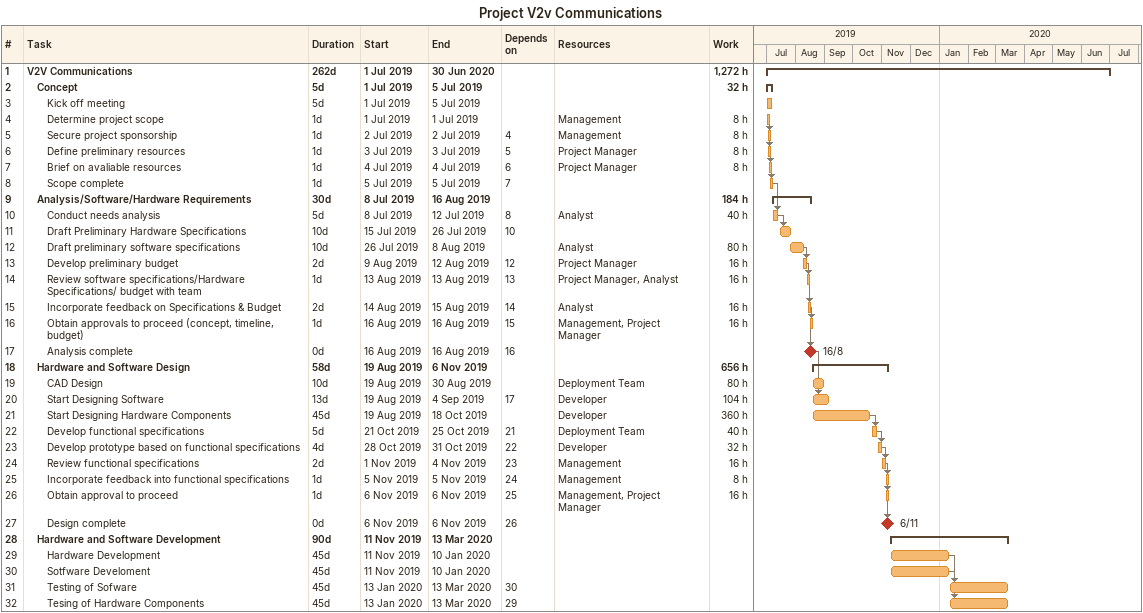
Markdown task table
Project V2v Communications

| ID | Level | Task | Duration | Start | Finish | Predecessors | Resources | Work (h) |
|---|---|---|---|---|---|---|---|---|
| 1 | 1 | **V2V Communications** | 262d | 2019-07-01 | 2020-06-30 |  |  | 1272 |
| 2 | 2 | **Concept** | 5d | 2019-07-01 | 2019-07-05 |  |  | 32 |
| 3 | 3 | Kick off meeting | 5d | 2019-07-01 | 2019-07-05 |  |  |  |
| 4 | 3 | Determine project scope | 1d | 2019-07-01 | 2019-07-01 |  | Management | 8 |
| 5 | 3 | Secure project sponsorship | 1d | 2019-07-02 | 2019-07-02 | 4 | Management | 8 |
| 6 | 3 | Define preliminary resources | 1d | 2019-07-03 | 2019-07-03 | 5 | Project Manager | 8 |
| 7 | 3 | Brief on avaliable resources | 1d | 2019-07-04 | 2019-07-04 | 6 | Project Manager | 8 |
| 8 | 3 | Scope complete | 1d | 2019-07-05 | 2019-07-05 | 7 |  |  |
| 9 | 2 | **Analysis/Software/Hardware Requirements** | 30d | 2019-07-08 | 2019-08-16 |  |  | 184 |
| 10 | 3 | Conduct needs analysis | 5d | 2019-07-08 | 2019-07-12 | 8 | Analyst | 40 |
| 11 | 3 | Draft Preliminary Hardware Specifications | 10d | 2019-07-15 | 2019-07-26 | 10 |  |  |
| 12 | 3 | Draft preliminary software specifications | 10d | 2019-07-26 | 2019-08-08 |  | Analyst | 80 |
| 13 | 3 | Develop preliminary budget | 2d | 2019-08-09 | 2019-08-12 | 12 | Project Manager | 16 |
| 14 | 3 | Review software specifications/Hardware Specifications/ budget with team | 1d | 2019-08-13 | 2019-08-13 | 13 | Project Manager, Analyst | 16 |
| 15 | 3 | Incorporate feedback on Specifications & Budget | 2d | 2019-08-14 | 2019-08-15 | 14 | Analyst | 16 |
| 16 | 3 | Obtain approvals to proceed (concept, timeline, budget) | 1d | 2019-08-16 | 2019-08-16 | 15 | Management, Project Manager | 16 |
| 17 | 3 | Analysis complete | 0d | 2019-08-16 | 2019-08-16 | 16 |  |  |
| 18 | 2 | **Hardware and Software Design** | 58d | 2019-08-19 | 2019-11-06 |  |  | 656 |
| 19 | 3 | CAD Design | 10d | 2019-08-19 | 2019-08-30 |  | Deployment Team | 80 |
| 20 | 3 | Start Designing Software | 13d | 2019-08-19 | 2019-09-04 | 17 | Developer | 104 |
| 21 | 3 | Start Designing Hardware Components | 45d | 2019-08-19 | 2019-10-18 |  | Developer | 360 |
| 22 | 3 | Develop functional specifications | 5d | 2019-10-21 | 2019-10-25 | 21 | Deployment Team | 40 |
| 23 | 3 | Develop prototype based on functional specifications | 4d | 2019-10-28 | 2019-10-31 | 22 | Developer | 32 |
| 24 | 3 | Review functional specifications | 2d | 2019-11-01 | 2019-11-04 | 23 | Management | 16 |
| 25 | 3 | Incorporate feedback into functional specifications | 1d | 2019-11-05 | 2019-11-05 | 24 | Management | 8 |
| 26 | 3 | Obtain approval to proceed | 1d | 2019-11-06 | 2019-11-06 | 25 | Management, Project Manager | 16 |
| 27 | 3 | Design complete | 0d | 2019-11-06 | 2019-11-06 | 26 |  |  |
| 28 | 2 | **Hardware and Software Development** | 90d | 2019-11-11 | 2020-03-13 |  |  |  |
| 29 | 3 | Hardware Development | 45d | 2019-11-11 | 2020-01-10 |  |  |  |
| 30 | 3 | Sotfware Develoment | 45d | 2019-11-11 | 2020-01-10 |  |  |  |
| 31 | 3 | Testing of Sofware | 45d | 2020-01-13 | 2020-03-13 | 30 |  |  |
| 32 | 3 | Tesing of Hardware Components | 45d | 2020-01-13 | 2020-03-13 | 29 |  |  |
